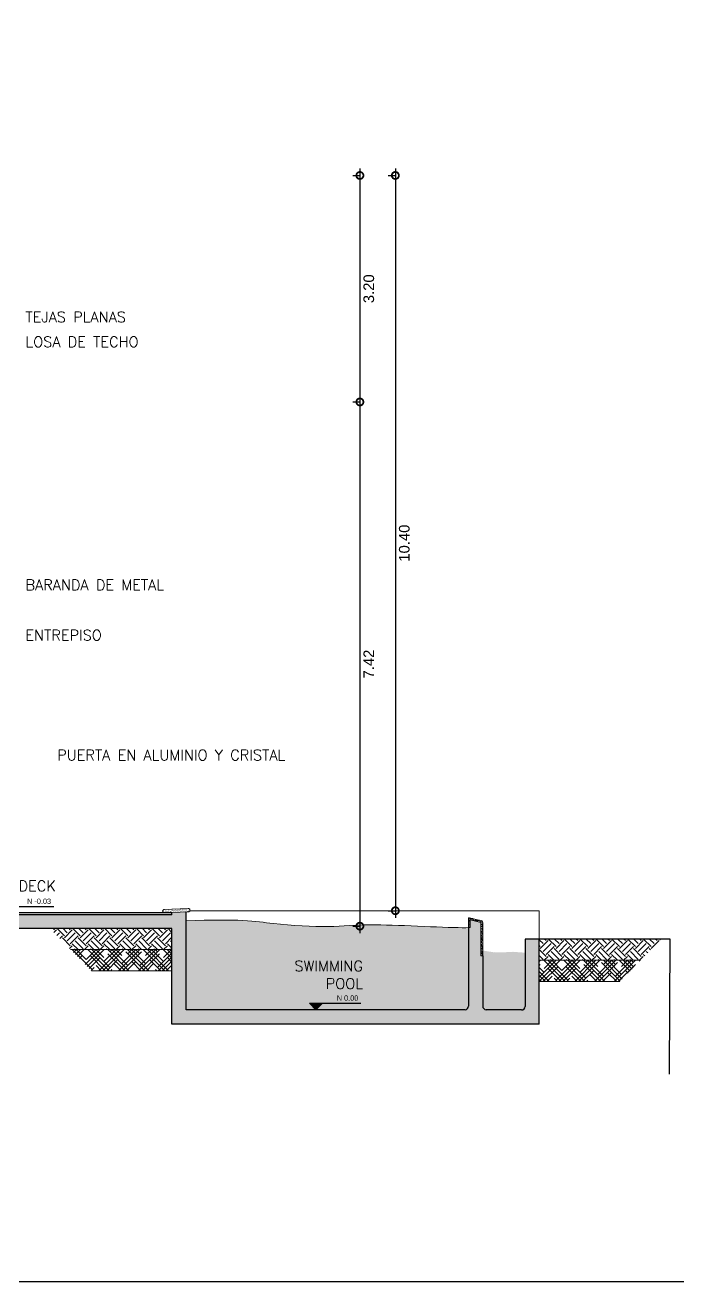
# Model space of a CAD drawing. Header units: metres. Extents: x -44 to 358, y -246 to 48.
# Drawn here: x 100.65 to 109.89, y -58.51 to -40.73 of the extents above; entities that cross this region are included whole.
import ezdxf

# ---------------------------------------------------------------- set-up
doc = ezdxf.new("R2010")
doc.units = ezdxf.units.M
doc.header["$LTSCALE"] = 0.3
doc.header["$PDMODE"] = 3
doc.linetypes.add('CONTINU', pattern=[0])
for name, color, linetype, lineweight in [('A-WALL', 7, 'Continuous', 30), ('corte', 7, 'Continuous', 30), ('piscina', 7, 'Continuous', 0), ('SE-2', 252, 'Continuous', 9)]:
    doc.layers.add(name, color=color, linetype=linetype, lineweight=lineweight)
for name, color, linetype in [('DIMENSIONES', 7, 'Continuous'), ('DIMTEXTO', 4, 'Continuous'), ('TEXTOS', 4, 'Continuous')]:
    doc.layers.add(name, color=color, linetype=linetype)
doc.layers.add('PUERTA', color=2, linetype='Continuous', plot=False)
doc.layers.add('RELLENO SECCION', color=8, linetype='Continuous', lineweight=0, transparency=0.4)
doc.styles.add('ESC100-2mm', font='arial.ttf', dxfattribs={"height": 0.15})
doc.dimstyles.new('DIMS100', dxfattribs={"dimtxt": 0.15, "dimasz": 0.2, "dimexe": 0.1, "dimexo": 0.1, "dimgap": 0.05, "dimtad": 2, "dimzin": 4, "dimdsep": 46, "dimtxsty": 'ESC100-2mm', "dimblk": 'DOTSMALL', "dimcen": 0.1, "dimdle": 0.1, "dimclrd": 256, "dimclre": 256, "dimclrt": 1, "dimadec": 0, "dimazin": 0, "dimtfac": 1, "dimtix": 1, "dimtmove": 2, "dimatfit": 3, "dimfxl": 1, "dimtolj": 1, "dimtzin": 0, "dimlwd": -1, "dimarcsym": 0})

# ---------------------------------------------------------------- blocks, each defined once
blk = doc.blocks.new('INDI.PISO')
blk.add_hatch(color=256).paths.add_polyline_path([(0, 0), (0.183, 0), (0.092, -0.092)])
blk.add_line((0.183, 0), (0.728, 0))
blk.add_lwpolyline([(0, 0), (0.183, 0), (0.092, -0.092), (0, 0)])
blk = doc.blocks.new('_DotSmall')
at = {"layer": 'PUERTA', "color": 0, "linetype": 'Continuous', "const_width": 0.5}
blk.add_lwpolyline([(-0.0625, 0, 1), (0.0625, 0, 1)], format="xyb", close=True, dxfattribs=at)
blk = doc.blocks.new('*D1217')
at = {"layer": 'DEFPOINTS', "color": 0, "transparency": 16777216}
for p in [(341.023, 35.732), (346.705, 32.527), (352.228, 32.527)]:
    blk.add_point(p, dxfattribs=at)
at = {"layer": 'DIMENSIONES', "transparency": 16777216}
blk.add_line((352.228, 35.832), (352.228, 32.427), dxfattribs=at)
at = {"layer": 'DIMENSIONES', "lineweight": -2, "transparency": 16777216}
for p, q in [((352.128, 35.732), (352.228, 35.732)), ((352.128, 32.527), (352.228, 32.527))]:
    blk.add_line(p, q, dxfattribs=at)
at = {"layer": 'DIMENSIONES', "transparency": 16777216, "xscale": 0.2, "yscale": 0.2, "zscale": 0.2}
for p, rotation in [((352.228, 35.732), 90), ((352.228, 32.527), 270)]:
    blk.add_blockref('_DotSmall', p, dxfattribs=dict(at, rotation=rotation))
at = {"layer": 'DIMENSIONES', "color": 5, "transparency": 16777216, "insert": (352.355, 34.129), "char_height": 0.15, "attachment_point": 5, "rotation": 90, "style": 'ESC100-2mm'}
blk.add_mtext('\\A1;3.20', dxfattribs=at)
blk = doc.blocks.new('*D1218')
at = {"layer": 'DEFPOINTS', "color": 0, "transparency": 16777216}
for p in [(346.705, 32.527), (351.885, 25.109), (352.228, 25.109)]:
    blk.add_point(p, dxfattribs=at)
at = {"layer": 'DIMENSIONES', "transparency": 16777216}
blk.add_line((352.228, 32.627), (352.228, 25.009), dxfattribs=at)
at = {"layer": 'DIMENSIONES', "lineweight": -2, "transparency": 16777216}
for p, q in [((352.128, 32.527), (352.228, 32.527)), ((352.128, 25.109), (352.228, 25.109))]:
    blk.add_line(p, q, dxfattribs=at)
at = {"layer": 'DIMENSIONES', "transparency": 16777216, "xscale": 0.2, "yscale": 0.2, "zscale": 0.2}
for p, rotation in [((352.228, 32.527), 90), ((352.228, 25.109), 270)]:
    blk.add_blockref('_DotSmall', p, dxfattribs=dict(at, rotation=rotation))
at = {"layer": 'DIMENSIONES', "color": 5, "transparency": 16777216, "insert": (352.354, 28.818), "char_height": 0.15, "attachment_point": 5, "rotation": 90, "style": 'ESC100-2mm'}
blk.add_mtext('\\A1;7.42', dxfattribs=at)
blk = doc.blocks.new('*D1226')
at = {"layer": 'DEFPOINTS', "color": 0, "transparency": 16777216}
for p in [(340.807, 35.732), (339.926, 25.327), (352.73, 25.327)]:
    blk.add_point(p, dxfattribs=at)
at = {"layer": 'DIMENSIONES', "transparency": 16777216}
blk.add_line((352.73, 35.832), (352.73, 25.227), dxfattribs=at)
at = {"layer": 'DIMENSIONES', "lineweight": -2, "transparency": 16777216}
for p, q in [((352.63, 35.732), (352.73, 35.732)), ((352.63, 25.327), (352.73, 25.327))]:
    blk.add_line(p, q, dxfattribs=at)
at = {"layer": 'DIMENSIONES', "transparency": 16777216, "xscale": 0.2, "yscale": 0.2, "zscale": 0.2}
for p, rotation in [((352.73, 35.732), 90), ((352.73, 25.327), 270)]:
    blk.add_blockref('_DotSmall', p, dxfattribs=dict(at, rotation=rotation))
at = {"layer": 'DIMENSIONES', "color": 5, "transparency": 16777216, "insert": (352.857, 30.529), "char_height": 0.15, "attachment_point": 5, "rotation": 90, "style": 'ESC100-2mm'}
blk.add_mtext('\\A1;10.40', dxfattribs=at)
blk = doc.blocks.new('A$Cc7007afc')
at = {"layer": 'piscina', "transparency": 33554534}
h = blk.add_hatch(color=256, dxfattribs=at)
h.dxf.hatch_style = 1
h.set_gradient(color1=(204, 224, 239), color2=(122, 175, 223), name='CURVED')
edge = h.paths.add_edge_path()
edge.add_arc((49.609, 0.963), 0.05, 271.1787, 360)
edge.add_line((49.659, 0.963), (49.659, 2.075))
edge.add_spline(control_points=[(49.659, 2.075), (49.477, 2.064), (48.155, 2.147), (47.758, 2.067), (46.859, 2.121), (46.413, 2.204), (45.66, 2.168)], knot_values=[0, 0, 0, 0, 1, 2, 3, 4, 4, 4, 4], degree=3, periodic=0)
edge.add_line((45.66, 2.168), (45.66, 0.913))
edge.add_line((45.66, 0.913), (49.61, 0.913))
h = blk.add_hatch(color=256, dxfattribs=at)
h.dxf.hatch_style = 1
h.set_gradient(color1=(204, 224, 239), color2=(122, 175, 223), name='CURVED')
h.paths.add_polyline_path([(50.003, 1.726), (50.005, 1.726), (50.007, 1.726)], flags=16)
h.paths.add_polyline_path([(49.997, 1.725), (49.998, 1.725), (49.997, 1.725)], flags=16)
edge = h.paths.add_edge_path()
edge.add_arc((49.909, 0.963), 0.0501, 182.3945, 269.9663)
edge.add_line((49.909, 0.913), (50.41, 0.909))
edge.add_arc((50.41, 0.959), 0.05, 270.02, 358.8486)
edge.add_line((50.46, 0.958), (50.46, 1.719))
edge.add_line((50.46, 1.719), (50.288, 1.732))
edge.add_line((50.288, 1.732), (50.23, 1.727))
edge.add_line((50.23, 1.727), (50.204, 1.727))
edge.add_line((50.204, 1.727), (50.194, 1.727))
edge.add_line((50.194, 1.727), (50.179, 1.726))
edge.add_line((50.179, 1.726), (50.164, 1.725))
edge.add_line((50.164, 1.725), (50.158, 1.724))
edge.add_line((50.158, 1.724), (50.153, 1.724))
edge.add_line((50.153, 1.724), (50.151, 1.724))
edge.add_line((50.151, 1.724), (50.148, 1.724))
edge.add_line((50.148, 1.724), (50.146, 1.724))
edge.add_line((50.146, 1.724), (50.143, 1.723))
edge.add_line((50.143, 1.723), (50.141, 1.723))
edge.add_line((50.141, 1.723), (50.139, 1.723))
edge.add_line((50.139, 1.723), (50.136, 1.723))
edge.add_line((50.136, 1.723), (50.135, 1.723))
edge.add_line((50.135, 1.723), (50.134, 1.723))
edge.add_line((50.134, 1.723), (50.133, 1.723))
edge.add_line((50.133, 1.723), (50.132, 1.723))
edge.add_line((50.132, 1.723), (50.131, 1.723))
edge.add_line((50.131, 1.723), (50.13, 1.723))
edge.add_line((50.13, 1.723), (50.129, 1.723))
edge.add_line((50.129, 1.723), (50.128, 1.723))
edge.add_line((50.128, 1.723), (50.127, 1.723))
edge.add_line((50.127, 1.723), (50.126, 1.723))
edge.add_line((50.126, 1.723), (50.125, 1.723))
edge.add_line((50.125, 1.723), (50.124, 1.723))
edge.add_line((50.124, 1.723), (50.123, 1.723))
edge.add_line((50.123, 1.723), (50.123, 1.723))
edge.add_line((50.123, 1.723), (50.122, 1.723))
edge.add_line((50.122, 1.723), (50.121, 1.723))
edge.add_line((50.121, 1.723), (50.12, 1.723))
edge.add_line((50.12, 1.723), (50.119, 1.723))
edge.add_line((50.119, 1.723), (50.118, 1.723))
edge.add_line((50.118, 1.723), (50.117, 1.723))
edge.add_line((50.117, 1.723), (50.116, 1.723))
edge.add_line((50.116, 1.723), (50.115, 1.723))
edge.add_line((50.115, 1.723), (50.114, 1.723))
edge.add_line((50.114, 1.723), (50.113, 1.723))
edge.add_line((50.113, 1.723), (50.112, 1.723))
edge.add_line((50.112, 1.723), (50.111, 1.723))
edge.add_line((50.111, 1.723), (50.11, 1.723))
edge.add_line((50.11, 1.723), (50.109, 1.723))
edge.add_line((50.109, 1.723), (50.107, 1.723))
edge.add_line((50.107, 1.723), (50.105, 1.723))
edge.add_line((50.105, 1.723), (50.102, 1.723))
edge.add_line((50.102, 1.723), (50.1, 1.723))
edge.add_line((50.1, 1.723), (50.098, 1.724))
edge.add_line((50.098, 1.724), (50.095, 1.724))
edge.add_line((50.095, 1.724), (50.09, 1.724))
edge.add_line((50.09, 1.724), (50.076, 1.725))
edge.add_line((50.076, 1.725), (50.072, 1.725))
edge.add_line((50.072, 1.725), (50.069, 1.725))
edge.add_line((50.069, 1.725), (50.066, 1.725))
edge.add_line((50.066, 1.725), (50.064, 1.726))
edge.add_line((50.064, 1.726), (50.061, 1.726))
edge.add_line((50.061, 1.726), (50.059, 1.726))
edge.add_line((50.059, 1.726), (50.056, 1.726))
edge.add_line((50.056, 1.726), (50.054, 1.726))
edge.add_line((50.054, 1.726), (50.052, 1.726))
edge.add_line((50.052, 1.726), (50.051, 1.726))
edge.add_line((50.051, 1.726), (50.05, 1.726))
edge.add_line((50.05, 1.726), (50.049, 1.726))
edge.add_line((50.049, 1.726), (50.047, 1.726))
edge.add_line((50.047, 1.726), (50.046, 1.726))
edge.add_line((50.046, 1.726), (50.045, 1.726))
edge.add_line((50.045, 1.726), (50.044, 1.726))
edge.add_line((50.044, 1.726), (50.042, 1.726))
edge.add_line((50.042, 1.726), (50.041, 1.726))
edge.add_line((50.041, 1.726), (50.04, 1.726))
edge.add_line((50.04, 1.726), (50.038, 1.726))
edge.add_line((50.038, 1.726), (50.037, 1.726))
edge.add_line((50.037, 1.726), (50.036, 1.726))
edge.add_line((50.036, 1.726), (50.035, 1.727))
edge.add_line((50.035, 1.727), (50.033, 1.727))
edge.add_line((50.033, 1.727), (50.032, 1.727))
edge.add_line((50.032, 1.727), (50.031, 1.727))
edge.add_line((50.031, 1.727), (50.029, 1.727))
edge.add_line((50.029, 1.727), (50.028, 1.727))
edge.add_line((50.028, 1.727), (50.027, 1.726))
edge.add_line((50.027, 1.726), (50.025, 1.726))
edge.add_line((50.025, 1.726), (50.024, 1.726))
edge.add_line((50.024, 1.726), (50.023, 1.726))
edge.add_line((50.023, 1.726), (50.022, 1.726))
edge.add_line((50.022, 1.726), (50.02, 1.726))
edge.add_line((50.02, 1.726), (50.019, 1.726))
edge.add_line((50.019, 1.726), (50.018, 1.726))
edge.add_line((50.018, 1.726), (50.016, 1.726))
edge.add_line((50.016, 1.726), (50.015, 1.726))
edge.add_line((50.015, 1.726), (50.014, 1.726))
edge.add_line((50.014, 1.726), (50.013, 1.726))
edge.add_line((50.013, 1.726), (50.01, 1.726))
edge.add_line((50.01, 1.726), (49.859, 1.75))
edge.add_line((49.859, 1.75), (49.859, 0.961))
at = {"layer": 'RELLENO SECCION', "linetype": 'CONTINU', "transparency": 33554495}
h = blk.add_hatch(color=256, dxfattribs=at)
h.dxf.hatch_style = 1
edge = h.paths.add_edge_path()
edge.add_line((45.66, 2.295), (45.46, 2.288))
edge.add_line((45.46, 2.288), (45.46, 2.253))
edge.add_line((45.46, 2.253), (41.648, 2.253))
edge.add_line((41.648, 2.253), (36.698, 2.253))
edge.add_line((36.698, 2.253), (36.698, 2.063))
edge.add_line((36.698, 2.063), (41.448, 2.063))
edge.add_line((41.448, 2.063), (41.448, 1.168))
edge.add_line((41.448, 1.168), (41.248, 1.168))
edge.add_line((41.248, 1.168), (41.248, 0.918))
edge.add_line((41.248, 0.918), (41.848, 0.918))
edge.add_line((41.848, 0.918), (41.848, 1.168))
edge.add_line((41.848, 1.168), (41.648, 1.168))
edge.add_line((41.648, 1.168), (41.648, 2.063))
edge.add_line((41.648, 2.063), (45.46, 2.063))
edge.add_line((45.46, 2.063), (45.46, 0.709))
edge.add_line((45.46, 0.709), (50.66, 0.709))
edge.add_line((50.66, 0.709), (50.66, 1.913))
edge.add_line((50.66, 1.913), (50.46, 1.913))
edge.add_line((50.46, 1.913), (50.46, 0.959))
edge.add_arc((50.41, 0.959), 0.0501, 271.922, 359.9681, ccw=False)
edge.add_line((50.412, 0.909), (49.909, 0.913))
edge.add_line((49.909, 0.913), (49.86, 0.913))
edge.add_line((49.86, 0.913), (49.66, 0.913))
edge.add_line((49.66, 0.913), (49.66, 0.913))
edge.add_line((49.66, 0.913), (45.66, 0.913))
edge.add_line((45.66, 0.913), (45.66, 2.295))
h = blk.add_hatch(color=256, dxfattribs=at)
h.dxf.hatch_style = 1
edge = h.paths.add_edge_path()
edge.add_line((49.834, 2.148), (49.684, 2.185))
edge.add_line((49.684, 2.185), (49.684, 2.075))
edge.add_line((49.684, 2.075), (49.659, 2.075))
edge.add_line((49.659, 2.075), (49.659, 0.963))
edge.add_arc((49.609, 0.963), 0.05, 271.1787, 360, ccw=False)
edge.add_line((49.61, 0.913), (49.909, 0.913))
edge.add_arc((49.909, 0.963), 0.05, 180.0089, 270, ccw=False)
edge.add_line((49.859, 0.963), (49.859, 1.675))
edge.add_line((49.859, 1.675), (49.834, 1.675))
edge.add_line((49.834, 1.675), (49.834, 2.148))
at = {"layer": 'SE-2'}
h = blk.add_hatch(dxfattribs=at)
h.set_pattern_fill('AR-SAND', color=256, scale=0.0005)
h.set_pattern_definition([(37.5, (45.538555, 2.310816), (-0.0008, 0.0244707), [0, -0.019304, 0, -0.02159, 0, -0.0206375]), (7.5, (45.538555, 2.310816), (0.022476, 0.0358413), [0, -0.010414, 0, -0.017399, 0, -0.0066675]), (327.5, (45.522934, 2.310816), (0.0395496, 7.19e-05), [0, -0.00635, 0, -0.02286, 0, -0.029845]), (317.5, (45.522934, 2.310816), (0.038178, 0.0111465), [0, -0.003175, 0, -0.014986, 0, -0.017145])])
edge = h.paths.add_edge_path()
edge.add_arc((45.354, 2.307), 0.0245, 106.354, 254.0999, ccw=False)
edge.add_line((45.347, 2.33), (45.689, 2.346))
edge.add_arc((45.691, 2.321), 0.025, -93.661, 93.661, ccw=False)
edge.add_line((45.689, 2.296), (45.347, 2.283))
h = blk.add_hatch(dxfattribs=at)
h.set_pattern_fill('AR-SAND', color=256, scale=0.0005)
h.set_pattern_definition([(37.5, (50.58271, 1.943794), (-0.0008, 0.02447066), [0, -0.019304, 0, -0.02159, 0, -0.0206375]), (7.5, (50.58271, 1.943794), (0.0224762, 0.0358413), [0, -0.010414, 0, -0.017399, 0, -0.0066675]), (327.5, (50.56709, 1.943794), (0.0395496, 7.186e-05), [0, -0.00635, 0, -0.02286, 0, -0.029845]), (317.5, (50.56709, 1.943794), (0.0381778, 0.0111465), [0, -0.003175, 0, -0.014986, 0, -0.017145])])
edge = h.paths.add_edge_path()
edge.add_line((49.838, 2.173), (49.671, 2.213))
edge.add_arc((49.669, 2.203), 0.01, 80.5878, 180)
edge.add_line((49.659, 2.203), (49.659, 2.075))
edge.add_line((49.659, 2.075), (49.684, 2.075))
edge.add_line((49.684, 2.075), (49.684, 2.185))
edge.add_line((49.684, 2.185), (49.834, 2.148))
edge.add_line((49.834, 2.148), (49.834, 1.675))
edge.add_line((49.834, 1.675), (49.859, 1.675))
edge.add_line((49.859, 1.675), (49.859, 2.16))
edge.add_line((49.859, 2.16), (49.859, 2.149))
edge.add_arc((49.834, 2.149), 0.025, 360, 440.5878)
h = blk.add_hatch(dxfattribs=at)
h.set_pattern_fill('EARTH', color=256, scale=0.025, angle=45)
h.set_pattern_definition([(45, (-918.19387, -49.01142), (1e-17, 0.224506403), [0.15875, -0.15875]), (45, (-918.23597, -48.96932), (1e-17, 0.224506403), [0.15875, -0.15875]), (45, (-918.27806, -48.92723), (1e-17, 0.224506403), [0.15875, -0.15875]), (135, (-918.27806, -48.89917), (-0.224506403, 1e-17), [0.15875, -0.15875]), (135, (-918.23597, -48.85707), (-0.224506403, 1e-17), [0.15875, -0.15875]), (135, (-918.19387, -48.81498), (-0.224506403, 1e-17), [0.15875, -0.15875])])
h.paths.add_polyline_path([(43.732, 2.065), (45.46, 2.065), (45.46, 1.764), (44.026, 1.764)])
h = blk.add_hatch(dxfattribs=at)
h.set_pattern_fill('EARTH', color=256, scale=0.025, angle=45)
h.set_pattern_definition([(45, (-918.19387, -49.16349), (1e-17, 0.224506403), [0.15875, -0.15875]), (45, (-918.23597, -49.1214), (1e-17, 0.224506403), [0.15875, -0.15875]), (45, (-918.27806, -49.0793), (1e-17, 0.224506403), [0.15875, -0.15875]), (135, (-918.27806, -49.05124), (-0.224506403, 1e-17), [0.15875, -0.15875]), (135, (-918.23597, -49.00914), (-0.224506403, 1e-17), [0.15875, -0.15875]), (135, (-918.19387, -48.96705), (-0.224506403, 1e-17), [0.15875, -0.15875])])
h.paths.add_polyline_path([(52.388, 1.913), (50.66, 1.913), (50.66, 1.612), (52.094, 1.612)])
h = blk.add_hatch(dxfattribs=at)
h.set_pattern_fill('HOUND', color=256, scale=0.025, angle=45)
h.set_pattern_definition([(45, (-918.193875, -49.01142), (0.0841899011, 0.1403165019), [0.635, -0.3175]), (135, (-918.193875, -49.01142), (0.0841899011, -0.1403165019), [0.635, -0.3175])])
h.paths.add_polyline_path([(44.026, 1.764), (45.46, 1.764), (45.46, 1.464), (44.32, 1.464)])
h = blk.add_hatch(dxfattribs=at)
h.set_pattern_fill('HOUND', color=256, scale=0.025, angle=45)
h.set_pattern_definition([(45, (-918.193875, -49.16349), (0.0841899011, 0.1403165019), [0.635, -0.3175]), (135, (-918.193875, -49.16349), (0.0841899011, -0.1403165019), [0.635, -0.3175])])
h.paths.add_polyline_path([(52.094, 1.612), (50.66, 1.612), (50.66, 1.312), (51.8, 1.312)])
at = {"layer": 'A-WALL'}
blk.add_line((52.503, 0), (52.512, 1.913), dxfattribs=at)
at = {"layer": 'corte'}
for p, q in [((45.46, 2.283), (41.648, 2.283)), ((45.46, 2.253), (41.648, 2.253)), ((45.46, 2.253), (45.46, 2.288)), ((45.66, 0.913), (45.66, 2.295)), ((45.46, 2.063), (41.648, 2.063)), ((45.46, 0.709), (45.46, 2.063)), ((49.659, 2.075), (49.659, 0.963)), ((50.46, 1.913), (50.46, 0.959)), ((50.66, 1.913), (50.46, 1.913)), ((52.512, 1.913), (50.66, 1.913)), ((50.66, 0.709), (50.66, 1.913)), ((49.859, 1.675), (49.859, 0.963)), ((49.61, 0.913), (45.66, 0.913)), ((50.41, 0.909), (49.909, 0.913)), ((50.66, 0.709), (45.46, 0.709))]:
    blk.add_line(p, q, dxfattribs=at)
for centre, start, end in [((49.609, 0.963), 271.1787, 360), ((49.909, 0.963), 180, 270), ((50.41, 0.959), 270, 0)]:
    blk.add_arc(centre, 0.05, start, end, dxfattribs=at)
at = {"layer": 'piscina', "transparency": 33554534}
blk.add_open_spline([(45.66, 2.168), (46.413, 2.204), (46.859, 2.121), (47.758, 2.067), (48.155, 2.147), (49.477, 2.064), (49.659, 2.075)], degree=3, dxfattribs=at)
at = {"layer": 'SE-2'}
for p, q in [((50.66, 2.313), (45.714, 2.313)), ((50.66, 1.913), (50.66, 2.313)), ((49.659, 2.203), (49.659, 2.075)), ((49.671, 2.213), (49.841, 2.172)), ((49.684, 2.185), (49.834, 2.148)), ((49.684, 2.185), (49.684, 2.075)), ((49.834, 2.148), (49.834, 1.675)), ((49.859, 2.149), (49.859, 1.675)), ((49.684, 2.075), (49.659, 2.075)), ((44.026, 1.764), (45.455, 1.764)), ((49.834, 1.675), (49.859, 1.675)), ((52.094, 1.612), (50.665, 1.612)), ((44.32, 1.464), (45.455, 1.464)), ((51.8, 1.312), (50.665, 1.312))]:
    blk.add_line(p, q, dxfattribs=at)
blk.add_lwpolyline([(45.347, 2.283, -0.751817), (45.347, 2.33), (45.689, 2.346, -1.066028), (45.689, 2.296), (45.347, 2.283)], format="xyb", dxfattribs=at)
for centre, radius, start, end in [((49.669, 2.203), 0.01, 80.5878, 180), ((49.834, 2.149), 0.025, 360, 72.8181)]:
    blk.add_arc(centre, radius, start, end, dxfattribs=at)
at = {"layer": 'TEXTOS'}
for p in [(43.059, 2.375), (47.407, 1.005)]:
    blk.add_blockref('INDI.PISO', p, dxfattribs=at)
at = {"layer": 'TEXTOS', "char_height": 0.15, "width": 4.23992}
for s, insert, attachment_point in [('{\\Fromans|c0;TEJAS PLANAS }', (43.388, 10.64, 0), 7), ('{\\Fromans|c0;LOSA DE TECHO }', (43.388, 10.289, 0), 7), ('{\\Fromans|c0;BARANDA DE METAL}', (43.388, 6.849, 0), 7), ('{\\Fromans|c0;ENTREPISO}', (43.388, 6.138, 0), 7), ('{\\Fromans|c0;PUERTA EN ALUMINIO Y CRISTAL}', (47.064, 4.441, 0), 9)]:
    blk.add_mtext(s, dxfattribs=dict(at, insert=insert, attachment_point=attachment_point))
at = {"layer": 'TEXTOS', "attachment_point": 3, "style": 'ESC100-2mm'}
for s, width, insert, char_height in [('{\\Fromans|c0;DECK}', 2.21694, (43.817, 2.739), 0.15), ('{\\Ftxt|c0;N -0.03}', 2.21694, (43.75, 2.485), 0.075), ('{\\Fromans|c0;SWIMMING POOL}', 0.75806, (48.165, 1.606), 0.15), ('{\\Ftxt|c0;N 0.00}', 2.21694, (48.099, 1.115), 0.075)]:
    blk.add_mtext_dynamic_manual_height_columns(s, width=width, gutter_width=0.5, heights=[0], dxfattribs=dict(at, insert=insert, char_height=char_height))
at = {"layer": 'DIMENSIONES'}
for base, p1, p2, picture, middle in [((48.6232, 2.313), (36.6995, 12.7175), (35.8191, 2.313), '*D1226', (48.7498, 7.5153)), ((48.1214, 9.513), (36.9163, 12.7175), (42.5983, 9.513), '*D1217', (48.2481, 11.1153)), ((48.121, 2.095), (42.598, 9.513), (47.778, 2.095), '*D1218', (48.247, 5.804))]:
    dim = blk.add_linear_dim(base=base, p1=p1, p2=p2, angle=90, dimstyle='DIMS100', override={"dimexe": 0, "dimclrt": 5, "dimfxl": 0.1, "dimfxlon": 1}, dxfattribs=at)
    dim.commit()
    dim.dimension.update_dxf_attribs({"geometry": picture, "text_midpoint": middle, "insert": (-304.107, -23.014)})

msp = doc.modelspace()

# ---------------------------------------------------------------- linework, layer by layer
at = {"layer": 'DIMTEXTO'}
msp.add_lwpolyline([(0.9379767, -12.4288255), (147.6240338, -12.4288255), (147.6240338, -58.5105287), (0.9379767, -58.5105287)], close=True, dxfattribs=at)

# ---------------------------------------------------------------- block references
at = {"layer": 'DIMTEXTO', "ltscale": 0.2}
msp.add_blockref('A$Cc7007afc', (57.2678784, -55.571759), dxfattribs=at)

doc.saveas('drawing.dxf')
